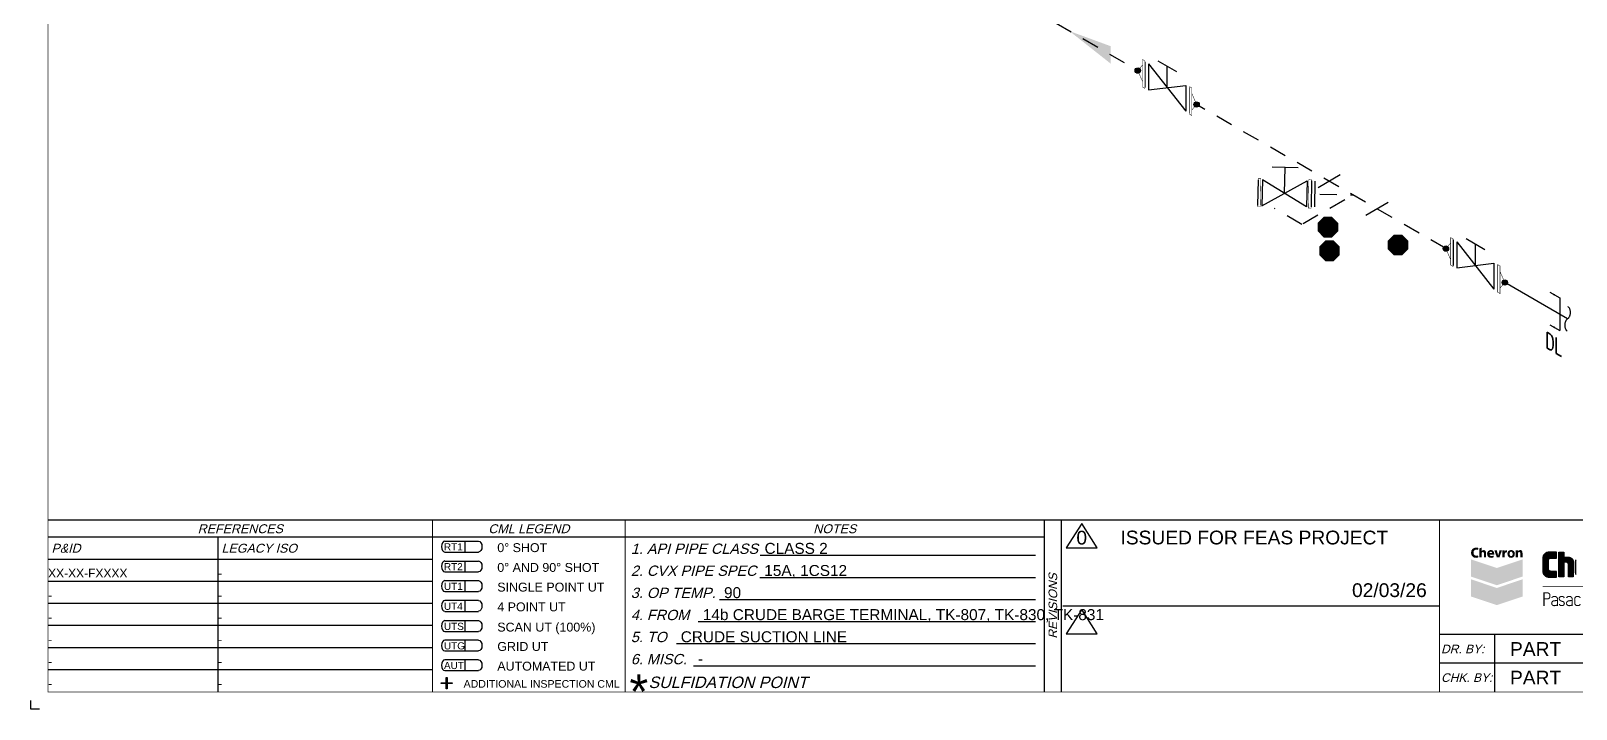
# Model space of a CAD drawing. Header units: inches. Extents: x 0.1 to 17.4, y 0.1 to 11.4.
# Drawn here: x 0.12 to 11.37, y 0.12 to 5.06 of the extents above; entities that cross this region are included whole.
import ezdxf
from ezdxf.enums import TextEntityAlignment as Align

# ---------------------------------------------------------------- set-up
doc = ezdxf.new("R2010")
doc.units = ezdxf.units.IN
doc.header["$MEASUREMENT"] = 0
doc.linetypes.add('HIDDEN2', pattern=[0.1875, 0.125, -0.0625])
for name, color, linetype in [('3', 1, 'Continuous'), ('BORDER', 3, 'Continuous'), ('BORDERTEXT', 7, 'Continuous'), ('COMP', 1, 'Continuous'), ('DL', 20, 'Continuous'), ('EQUIP-ANNO', 150, 'Continuous'), ('FITTINGS', 4, 'Continuous'), ('FLOW', 1, 'Continuous'), ('LOGO', 8, 'Continuous'), ('PART_PCML', 7, 'Continuous'), ('PIPE-ANNO', 150, 'HIDDEN2'), ('UNAS.PIPE', 251, 'Continuous'), ('Welds', 7, 'Continuous')]:
    doc.layers.add(name, color=color, linetype=linetype)
doc.layers.add('PIPE', color=7, linetype='Continuous', lineweight=30)
doc.styles.add('FEASStandard', font='arial.ttf')
doc.styles.add('ISO330', font='romand.shx', dxfattribs={"width": 0.85, "height": 0.05})
doc.styles.add('PART_Standard', font='romans', dxfattribs={"width": 0.8, "height": 0.09})
doc.styles.add('Richmond', font='arial.ttf')
doc.styles.add('SIMPLEX', font='ROMANS')
doc.dimstyles.new('Richmond', dxfattribs={"dimtxt": 0.18, "dimasz": 0.18, "dimexe": 0.18, "dimexo": 0.0625, "dimgap": 0.09, "dimtad": 0, "dimtih": 1, "dimtoh": 1, "dimdec": 4, "dimzin": 0, "dimdsep": 46, "dimtxsty": 'Richmond', "dimcen": 0.09, "dimadec": 0, "dimazin": 0, "dimtfac": 1, "dimtdec": 4, "dimtofl": 0, "dimtmove": 0, "dimatfit": 3, "dimfxl": 1, "dimtolj": 1, "dimtzin": 0, "dimarcsym": 0})

# ---------------------------------------------------------------- blocks, each defined once
blk = doc.blocks.new('Border')
h = blk.add_hatch(color=256)
h.dxf.hatch_style = 1
h.paths.add_polyline_path([(3.147, 0.317), (3.11, 0.317), (3.11, 0.31), (3.147, 0.31), (3.147, 0.273), (3.154, 0.273), (3.154, 0.31), (3.191, 0.31), (3.191, 0.317), (3.154, 0.317), (3.154, 0.354), (3.147, 0.354)])
at = {"layer": 'LOGO', "lineweight": 0}
h = blk.add_hatch(color=164, dxfattribs=at)
edge = h.paths.add_edge_path()
edge.add_spline(control_points=[(10.659, 1.229), (10.656, 1.227), (10.65, 1.225), (10.642, 1.225), (10.618, 1.225), (10.605, 1.242), (10.605, 1.262), (10.605, 1.287), (10.622, 1.3), (10.643, 1.3), (10.652, 1.3), (10.656, 1.298), (10.659, 1.297), (10.659, 1.297), (10.656, 1.282), (10.656, 1.282), (10.653, 1.284), (10.65, 1.285), (10.644, 1.285), (10.634, 1.285), (10.623, 1.279), (10.623, 1.263), (10.623, 1.248), (10.632, 1.241), (10.644, 1.241), (10.649, 1.241), (10.652, 1.241), (10.656, 1.243), (10.656, 1.243), (10.659, 1.229), (10.659, 1.229)], knot_values=[0, 0, 0, 0, 1, 1, 1, 2, 2, 2, 3, 3, 3, 4, 4, 4, 5, 5, 5, 6, 6, 6, 7, 7, 7, 8, 8, 8, 9, 9, 9, 10, 10, 10, 10], degree=3, periodic=0)
h = blk.add_hatch(color=164, dxfattribs=at)
edge = h.paths.add_edge_path()
edge.add_spline(control_points=[(10.698, 1.282), (10.692, 1.282), (10.685, 1.279), (10.682, 1.274), (10.682, 1.274), (10.682, 1.274), (10.682, 1.274), (10.682, 1.274), (10.682, 1.3), (10.682, 1.3), (10.682, 1.3), (10.666, 1.294), (10.666, 1.294), (10.666, 1.294), (10.666, 1.228), (10.666, 1.228), (10.666, 1.228), (10.682, 1.228), (10.682, 1.228), (10.682, 1.228), (10.682, 1.259), (10.682, 1.259), (10.682, 1.263), (10.685, 1.268), (10.691, 1.268), (10.697, 1.268), (10.699, 1.263), (10.699, 1.256), (10.699, 1.256), (10.699, 1.228), (10.699, 1.228), (10.699, 1.228), (10.715, 1.228), (10.715, 1.228), (10.715, 1.228), (10.715, 1.259), (10.715, 1.259), (10.715, 1.275), (10.708, 1.282), (10.698, 1.282)], knot_values=[0, 0, 0, 0, 1, 1, 1, 2, 2, 2, 3, 3, 3, 4, 4, 4, 5, 5, 5, 6, 6, 6, 7, 7, 7, 8, 8, 8, 9, 9, 9, 10, 10, 10, 11, 11, 11, 12, 12, 12, 13, 13, 13, 13], degree=3, periodic=0)
h = blk.add_hatch(color=164, dxfattribs=at)
edge = h.paths.add_edge_path(flags=16)
edge.add_spline(control_points=[(10.758, 1.26), (10.758, 1.264), (10.756, 1.271), (10.749, 1.271), (10.742, 1.271), (10.739, 1.265), (10.739, 1.26), (10.739, 1.26), (10.758, 1.26), (10.758, 1.26)], knot_values=[0, 0, 0, 0, 1, 1, 1, 2, 2, 2, 3, 3, 3, 3], degree=3, periodic=0)
edge = h.paths.add_edge_path()
edge.add_spline(control_points=[(10.739, 1.249), (10.74, 1.242), (10.745, 1.238), (10.754, 1.238), (10.759, 1.238), (10.765, 1.24), (10.769, 1.242), (10.769, 1.242), (10.771, 1.23), (10.771, 1.23), (10.765, 1.227), (10.758, 1.225), (10.751, 1.225), (10.732, 1.225), (10.722, 1.237), (10.722, 1.254), (10.722, 1.271), (10.733, 1.282), (10.75, 1.282), (10.767, 1.282), (10.774, 1.27), (10.774, 1.254), (10.774, 1.253), (10.774, 1.25), (10.774, 1.249), (10.774, 1.249), (10.739, 1.249), (10.739, 1.249)], knot_values=[0, 0, 0, 0, 1, 1, 1, 2, 2, 2, 3, 3, 3, 4, 4, 4, 5, 5, 5, 6, 6, 6, 7, 7, 7, 8, 8, 8, 9, 9, 9, 9], degree=3, periodic=0)
blk.add_hatch(color=164, dxfattribs=at).paths.add_polyline_path([(10.793, 1.228), (10.775, 1.28), (10.793, 1.28), (10.802, 1.243), (10.803, 1.243), (10.812, 1.28), (10.83, 1.28), (10.812, 1.228)])
h = blk.add_hatch(color=164, dxfattribs=at)
edge = h.paths.add_edge_path()
edge.add_spline(control_points=[(10.834, 1.263), (10.834, 1.271), (10.834, 1.276), (10.834, 1.28), (10.834, 1.28), (10.849, 1.28), (10.849, 1.28), (10.849, 1.28), (10.849, 1.27), (10.849, 1.27), (10.849, 1.27), (10.85, 1.27), (10.85, 1.27), (10.852, 1.278), (10.857, 1.281), (10.863, 1.281), (10.865, 1.281), (10.866, 1.281), (10.868, 1.281), (10.868, 1.281), (10.868, 1.266), (10.868, 1.266), (10.867, 1.266), (10.864, 1.266), (10.862, 1.266), (10.855, 1.265), (10.852, 1.261), (10.851, 1.256), (10.85, 1.255), (10.85, 1.254), (10.85, 1.252), (10.85, 1.252), (10.85, 1.228), (10.85, 1.228), (10.85, 1.228), (10.834, 1.228), (10.834, 1.228), (10.834, 1.228), (10.834, 1.263), (10.834, 1.263)], knot_values=[0, 0, 0, 0, 1, 1, 1, 2, 2, 2, 3, 3, 3, 4, 4, 4, 5, 5, 5, 6, 6, 6, 7, 7, 7, 8, 8, 8, 9, 9, 9, 10, 10, 10, 11, 11, 11, 12, 12, 12, 13, 13, 13, 13], degree=3, periodic=0)
h = blk.add_hatch(color=164, dxfattribs=at)
edge = h.paths.add_edge_path(flags=16)
edge.add_spline(control_points=[(10.908, 1.254), (10.908, 1.262), (10.905, 1.27), (10.897, 1.27), (10.889, 1.27), (10.886, 1.262), (10.886, 1.254), (10.886, 1.245), (10.889, 1.238), (10.897, 1.238), (10.905, 1.238), (10.908, 1.245), (10.908, 1.254)], knot_values=[0, 0, 0, 0, 1, 1, 1, 2, 2, 2, 3, 3, 3, 4, 4, 4, 4], degree=3, periodic=0)
edge = h.paths.add_edge_path()
edge.add_spline(control_points=[(10.924, 1.254), (10.924, 1.237), (10.914, 1.225), (10.897, 1.225), (10.88, 1.225), (10.87, 1.237), (10.87, 1.254), (10.87, 1.271), (10.88, 1.282), (10.897, 1.282), (10.914, 1.282), (10.924, 1.271), (10.924, 1.254)], knot_values=[0, 0, 0, 0, 1, 1, 1, 2, 2, 2, 3, 3, 3, 4, 4, 4, 4], degree=3, periodic=0)
h = blk.add_hatch(color=164, dxfattribs=at)
edge = h.paths.add_edge_path()
edge.add_spline(control_points=[(10.931, 1.263), (10.931, 1.27), (10.931, 1.275), (10.931, 1.28), (10.931, 1.28), (10.946, 1.28), (10.946, 1.28), (10.946, 1.28), (10.946, 1.273), (10.946, 1.273), (10.946, 1.273), (10.946, 1.273), (10.946, 1.273), (10.948, 1.276), (10.954, 1.282), (10.963, 1.282), (10.973, 1.282), (10.98, 1.275), (10.98, 1.259), (10.98, 1.259), (10.98, 1.228), (10.98, 1.228), (10.98, 1.228), (10.964, 1.228), (10.964, 1.228), (10.964, 1.228), (10.964, 1.257), (10.964, 1.257), (10.964, 1.263), (10.962, 1.268), (10.956, 1.268), (10.951, 1.268), (10.949, 1.265), (10.948, 1.262), (10.947, 1.261), (10.947, 1.259), (10.947, 1.258), (10.947, 1.258), (10.947, 1.228), (10.947, 1.228), (10.947, 1.228), (10.931, 1.228), (10.931, 1.228), (10.931, 1.228), (10.931, 1.263), (10.931, 1.263)], knot_values=[0, 0, 0, 0, 1, 1, 1, 2, 2, 2, 3, 3, 3, 4, 4, 4, 5, 5, 5, 6, 6, 6, 7, 7, 7, 8, 8, 8, 9, 9, 9, 10, 10, 10, 11, 11, 11, 12, 12, 12, 13, 13, 13, 14, 14, 14, 15, 15, 15, 15], degree=3, periodic=0)
h = blk.add_hatch(color=150, dxfattribs=at)
h.set_gradient(color1=(0, 127, 255), color2=(0, 59, 117), rotation=45, one_color=1, tint=0.23, name='HEMISPHERICAL')
h.paths.add_polyline_path([(10.605, 1.089), (10.605, 1.214), (10.793, 1.151)])
h = blk.add_hatch(color=142, dxfattribs=at)
h.set_gradient(color1=(0, 153, 204), color2=(0, 57, 77), rotation=75, one_color=1, tint=0.15, name='INVCYLINDER')
h.paths.add_polyline_path([(10.98, 1.214), (10.793, 1.151), (10.605, 1.089), (10.793, 1.026), (10.98, 1.089)])
h = blk.add_hatch(color=242, dxfattribs=at)
h.set_gradient(color1=(204, 0, 51), color2=(102, 0, 26), rotation=45, one_color=1, tint=0.2, name='HEMISPHERICAL')
h.paths.add_polyline_path([(10.605, 0.944), (10.605, 1.069), (10.793, 1.006)])
h = blk.add_hatch(color=1, dxfattribs=at)
h.set_gradient(color1=(255, 0, 0), color2=(87, 0, 0), rotation=75, one_color=1, tint=0.17, name='INVCYLINDER')
h.paths.add_polyline_path([(10.98, 1.069), (10.793, 1.006), (10.605, 0.944), (10.793, 0.881), (10.98, 0.944)])
blk.add_line((5.432, 1.244), (7.435, 1.244))
for points in [[(5.43, 1.083), (7.435, 1.083)], [(5.136, 0.922), (7.435, 0.922)], [(4.982, 0.762), (7.435, 0.762)], [(4.822, 0.601), (7.435, 0.601)], [(3.147, 0.317), (3.147, 0.354), (3.154, 0.354), (3.154, 0.317)], [(4.947, 0.44), (7.435, 0.44)], [(3.147, 0.31), (3.11, 0.31), (3.11, 0.317), (3.147, 0.317)], [(3.154, 0.31), (3.154, 0.273), (3.147, 0.273), (3.147, 0.31)], [(3.154, 0.317), (3.191, 0.317), (3.191, 0.31), (3.154, 0.31)]]:
    blk.add_lwpolyline(points)
at = {"layer": 'BORDER'}
for p, q in [((7.625, 0.25), (7.625, 1.5)), ((7.5, 1.375), (0.25, 1.375)), ((1.487, 0.25), (1.487, 1.375)), ((1.487, 1.214), (0.25, 1.214)), ((3.048, 1.214), (1.487, 1.214)), ((1.487, 1.054), (0.25, 1.054)), ((3.048, 1.054), (1.487, 1.054)), ((1.487, 0.893), (0.25, 0.893)), ((3.048, 0.893), (1.487, 0.893)), ((1.487, 0.732), (0.25, 0.732)), ((3.048, 0.732), (1.487, 0.732)), ((1.487, 0.571), (0.25, 0.571)), ((3.048, 0.571), (1.487, 0.571)), ((12.25, 0.667), (10.375, 0.667)), ((10.775, 0.667), (10.775, 0.25)), ((12.25, 0.458), (10.375, 0.458)), ((1.487, 0.411), (0.25, 0.411)), ((3.048, 0.411), (1.487, 0.411))]:
    blk.add_line(p, q, dxfattribs=at)
at = {"layer": 'BORDER', "const_width": 0.005}
blk.add_lwpolyline([(0.25, 0.25), (17.25, 0.25), (17.25, 11.25), (0.25, 11.25)], close=True, dxfattribs=at)
at = {"layer": 'BORDER', "const_width": 0.00833}
for points in [[(17.25, 1.5), (0.25, 1.5)], [(3.048, 0.25), (3.048, 1.5)], [(4.45, 0.25), (4.45, 1.5)], [(7.5, 0.25), (7.5, 1.5)], [(10.375, 0.25), (10.375, 1.5)], [(7.634, 0.875), (10.375, 0.875)]]:
    blk.add_lwpolyline(points, dxfattribs=at)
at = {"layer": 'BORDERTEXT', "color": 7, "linetype": 'Continuous'}
for p, q in [((3.137, 1.346), (3.383, 1.346)), ((3.137, 1.267), (3.383, 1.267)), ((3.137, 1.202), (3.383, 1.202)), ((3.137, 1.123), (3.383, 1.123))]:
    blk.add_line(p, q, dxfattribs=at)
at = {"layer": 'BORDERTEXT'}
for p, q in [((3.283, 1.346), (3.283, 1.267)), ((3.283, 1.202), (3.283, 1.123)), ((3.283, 1.059), (3.283, 0.98)), ((3.283, 1.059), (3.283, 0.98)), ((3.283, 0.915), (3.283, 0.836)), ((3.283, 0.915), (3.283, 0.836)), ((3.283, 0.768), (3.283, 0.689)), ((3.283, 0.768), (3.283, 0.689)), ((3.283, 0.626), (3.283, 0.548)), ((3.283, 0.626), (3.283, 0.548)), ((3.283, 0.483), (3.283, 0.405)), ((3.283, 0.483), (3.283, 0.405))]:
    blk.add_line(p, q, dxfattribs=at)
at = {"layer": 'BORDERTEXT', "color": 7}
for p, q in [((3.383, 1.059), (3.137, 1.059)), ((3.137, 0.98), (3.383, 0.98)), ((3.383, 0.915), (3.137, 0.915)), ((3.137, 0.836), (3.383, 0.836)), ((3.383, 0.768), (3.137, 0.768)), ((3.137, 0.689), (3.383, 0.689)), ((3.383, 0.626), (3.137, 0.626)), ((3.137, 0.548), (3.383, 0.548)), ((3.383, 0.483), (3.137, 0.483)), ((3.137, 0.405), (3.383, 0.405))]:
    blk.add_line(p, q, dxfattribs=at)
at = {"layer": 'BORDERTEXT'}
for centre in [(3.137, 1.307), (3.137, 1.163), (3.137, 1.02), (3.137, 0.876), (3.137, 0.729), (3.137, 0.587), (3.137, 0.444)]:
    blk.add_ellipse(centre, major_axis=(0, -0.0394), ratio=0.624439, start_param=3.141593, end_param=6.283185, dxfattribs=at)
at = {"layer": 'BORDERTEXT', "extrusion": (0, 0, -1)}
for centre in [(3.383, 1.307), (3.383, 1.163), (3.383, 1.02), (3.383, 0.876), (3.383, 0.729), (3.383, 0.587), (3.383, 0.444)]:
    blk.add_ellipse(centre, major_axis=(0, -0.0394), ratio=0.624439, start_param=3.141593, end_param=6.283185, dxfattribs=at)
at = {"layer": 'LOGO'}
for p, q in [((11.133, 1.109), (11.133, 1.242)), ((11.136, 1.103), (11.136, 1.248)), ((11.139, 1.099), (11.139, 1.252)), ((11.143, 1.096), (11.143, 1.255)), ((11.146, 1.094), (11.146, 1.257)), ((11.149, 1.091), (11.149, 1.26)), ((11.152, 1.09), (11.152, 1.261)), ((11.155, 1.088), (11.155, 1.263)), ((11.158, 1.087), (11.158, 1.264)), ((11.161, 1.086), (11.161, 1.265)), ((11.164, 1.086), (11.164, 1.265)), ((11.168, 1.085), (11.168, 1.266)), ((11.171, 1.216), (11.171, 1.266)), ((11.174, 1.22), (11.174, 1.266)), ((11.177, 1.222), (11.177, 1.266)), ((11.18, 1.223), (11.18, 1.266)), ((11.183, 1.224), (11.183, 1.266)), ((11.186, 1.224), (11.186, 1.266)), ((11.189, 1.224), (11.189, 1.266)), ((11.193, 1.224), (11.193, 1.266)), ((11.196, 1.224), (11.196, 1.266)), ((11.199, 1.224), (11.199, 1.266)), ((11.202, 1.224), (11.202, 1.266)), ((11.205, 1.224), (11.205, 1.266)), ((11.208, 1.224), (11.208, 1.266)), ((11.211, 1.224), (11.211, 1.266)), ((11.214, 1.224), (11.214, 1.266)), ((11.218, 1.224), (11.218, 1.266)), ((11.221, 1.224), (11.221, 1.266)), ((11.224, 1.224), (11.224, 1.266)), ((11.227, 1.224), (11.227, 1.266)), ((11.246, 1.086), (11.246, 1.266)), ((11.249, 1.086), (11.249, 1.266)), ((11.252, 1.086), (11.252, 1.266)), ((11.255, 1.086), (11.255, 1.266)), ((11.258, 1.086), (11.258, 1.266)), ((11.261, 1.086), (11.261, 1.266)), ((11.264, 1.086), (11.264, 1.266)), ((11.268, 1.086), (11.268, 1.266)), ((11.271, 1.086), (11.271, 1.266)), ((11.274, 1.086), (11.274, 1.266)), ((11.277, 1.086), (11.277, 1.266)), ((11.28, 1.086), (11.28, 1.266)), ((11.13, 1.118), (11.13, 1.233)), ((11.171, 1.085), (11.171, 1.136)), ((11.174, 1.085), (11.174, 1.132)), ((11.177, 1.085), (11.177, 1.13)), ((11.18, 1.085), (11.18, 1.128)), ((11.183, 1.085), (11.183, 1.128)), ((11.186, 1.085), (11.186, 1.127)), ((11.189, 1.085), (11.189, 1.127)), ((11.193, 1.085), (11.193, 1.127)), ((11.196, 1.085), (11.196, 1.127)), ((11.199, 1.085), (11.199, 1.127)), ((11.202, 1.085), (11.202, 1.127)), ((11.205, 1.085), (11.205, 1.127)), ((11.208, 1.085), (11.208, 1.127)), ((11.211, 1.085), (11.211, 1.127)), ((11.214, 1.085), (11.214, 1.127)), ((11.218, 1.085), (11.218, 1.127)), ((11.221, 1.085), (11.221, 1.127)), ((11.224, 1.085), (11.224, 1.127)), ((11.227, 1.085), (11.227, 1.127)), ((11.283, 1.194), (11.283, 1.229)), ((11.286, 1.194), (11.286, 1.229)), ((11.289, 1.194), (11.289, 1.229)), ((11.293, 1.194), (11.293, 1.229)), ((11.296, 1.194), (11.296, 1.229)), ((11.299, 1.194), (11.299, 1.229)), ((11.302, 1.193), (11.302, 1.229)), ((11.305, 1.192), (11.305, 1.229)), ((11.308, 1.19), (11.308, 1.229)), ((11.311, 1.186), (11.311, 1.229)), ((11.314, 1.086), (11.314, 1.229)), ((11.318, 1.086), (11.318, 1.229)), ((11.321, 1.086), (11.321, 1.229)), ((11.324, 1.086), (11.324, 1.228)), ((11.327, 1.086), (11.327, 1.227)), ((11.33, 1.086), (11.33, 1.226)), ((11.333, 1.086), (11.333, 1.224)), ((11.336, 1.086), (11.336, 1.221)), ((11.339, 1.086), (11.339, 1.219)), ((11.343, 1.086), (11.343, 1.215)), ((11.346, 1.086), (11.346, 1.21)), ((11.349, 1.086), (11.349, 1.2)), ((11.368, 1.111), (11.368, 1.204))]:
    blk.add_line(p, q, dxfattribs=at)
for points in [[(11.228, 1.086), (11.228, 1.127), (11.186, 1.127), (11.184, 1.128), (11.183, 1.128), (11.181, 1.128), (11.18, 1.129), (11.178, 1.129), (11.177, 1.13), (11.176, 1.131), (11.174, 1.132), (11.173, 1.133), (11.172, 1.134), (11.171, 1.135), (11.17, 1.136), (11.17, 1.138), (11.169, 1.139), (11.168, 1.141), (11.168, 1.142), (11.168, 1.144), (11.168, 1.145), (11.168, 1.206), (11.168, 1.208), (11.168, 1.209), (11.168, 1.211), (11.169, 1.213), (11.17, 1.214), (11.17, 1.215), (11.171, 1.217), (11.172, 1.218), (11.173, 1.219), (11.174, 1.22), (11.176, 1.221), (11.177, 1.222), (11.178, 1.223), (11.18, 1.223), (11.181, 1.224), (11.183, 1.224), (11.184, 1.224), (11.186, 1.224), (11.228, 1.224), (11.228, 1.266), (11.171, 1.266), (11.169, 1.266), (11.166, 1.266), (11.164, 1.265), (11.161, 1.265), (11.159, 1.264), (11.157, 1.263), (11.155, 1.263), (11.152, 1.261), (11.15, 1.26), (11.148, 1.259), (11.146, 1.258), (11.144, 1.256), (11.142, 1.255), (11.141, 1.253), (11.139, 1.251), (11.137, 1.249), (11.136, 1.247), (11.135, 1.245), (11.134, 1.243), (11.133, 1.241), (11.132, 1.238), (11.131, 1.236), (11.13, 1.234), (11.13, 1.231), (11.13, 1.229), (11.129, 1.227), (11.129, 1.224)], [(11.129, 1.225), (11.128, 1.209), (11.127, 1.192), (11.127, 1.176), (11.127, 1.16), (11.128, 1.144), (11.129, 1.127), (11.129, 1.127), (11.129, 1.125), (11.13, 1.122), (11.13, 1.12), (11.13, 1.117), (11.131, 1.115), (11.132, 1.112), (11.133, 1.11), (11.134, 1.108), (11.135, 1.106), (11.136, 1.104), (11.137, 1.102), (11.139, 1.1), (11.141, 1.098), (11.142, 1.097), (11.144, 1.095), (11.146, 1.093), (11.148, 1.092), (11.15, 1.091), (11.152, 1.09), (11.155, 1.089), (11.157, 1.088), (11.159, 1.087), (11.161, 1.086), (11.164, 1.086), (11.166, 1.085), (11.169, 1.085), (11.171, 1.085), (11.228, 1.085)], [(11.37, 1.104), (11.369, 1.106), (11.369, 1.108), (11.368, 1.111), (11.367, 1.113), (11.367, 1.115), (11.366, 1.117), (11.366, 1.119), (11.366, 1.121), (11.366, 1.194), (11.366, 1.196), (11.366, 1.198), (11.367, 1.2), (11.367, 1.203), (11.368, 1.205), (11.369, 1.207), (11.369, 1.209), (11.37, 1.211)]]:
    blk.add_lwpolyline(points, dxfattribs=at)
blk.add_lwpolyline([(11.331, 1.225), (11.333, 1.224), (11.335, 1.223), (11.337, 1.221), (11.338, 1.22), (11.34, 1.218), (11.341, 1.216), (11.343, 1.215), (11.344, 1.213), (11.345, 1.211), (11.346, 1.209), (11.347, 1.207), (11.348, 1.205), (11.348, 1.203), (11.349, 1.2), (11.349, 1.198), (11.349, 1.196), (11.349, 1.194), (11.349, 1.086), (11.314, 1.086), (11.314, 1.177, 0.414214), (11.297, 1.194), (11.281, 1.194), (11.281, 1.086), (11.245, 1.086), (11.245, 1.266), (11.281, 1.266), (11.281, 1.229), (11.314, 1.229), (11.316, 1.229), (11.318, 1.229), (11.32, 1.229), (11.323, 1.228), (11.325, 1.228), (11.327, 1.227), (11.329, 1.226)], format="xyb", close=True, dxfattribs=at)
for points, const_width in [([(12.024, 1.015), (11.127, 1.015)], 0.00625), ([(11.136, 0.974), (11.136, 0.875)], 0.00773)]:
    blk.add_lwpolyline(points, dxfattribs=dict(at, const_width=const_width))
at = {"layer": 'LOGO', "const_width": 0.00773}
for points in [[(11.14, 0.97), (11.162, 0.97, -0.414214), (11.179, 0.953), (11.179, 0.944, -0.414214), (11.162, 0.927), (11.14, 0.927)], [(11.233, 0.915), (11.212, 0.913, 0.396573), (11.192, 0.895), (11.192, 0.891, 0.414214), (11.216, 0.878), (11.233, 0.881)], [(11.193, 0.933), (11.193, 0.933, -0.313861), (11.208, 0.944), (11.219, 0.944, -0.382974), (11.234, 0.922), (11.234, 0.875, -0.382974)], [(11.284, 0.933), (11.284, 0.933, 0.313861), (11.269, 0.944), (11.262, 0.944, 0.414214), (11.247, 0.929), (11.247, 0.926, 0.265564), (11.262, 0.911), (11.273, 0.907, -0.288199), (11.284, 0.896), (11.284, 0.893, -0.414214), (11.269, 0.878), (11.262, 0.878, -0.313861), (11.247, 0.889), (11.247, 0.889)], [(11.341, 0.915), (11.319, 0.913, 0.396573), (11.3, 0.895), (11.3, 0.891, 0.414214), (11.324, 0.878), (11.341, 0.881)], [(11.301, 0.933), (11.301, 0.933, -0.313861), (11.316, 0.944), (11.327, 0.944, -0.382974), (11.341, 0.922), (11.341, 0.875, -0.382974)], [(11.4, 0.933), (11.4, 0.933, 0.313861), (11.385, 0.944), (11.374, 0.944, 0.382974), (11.36, 0.922), (11.36, 0.9, 0.382974), (11.374, 0.878), (11.385, 0.878, 0.313861), (11.4, 0.889), (11.4, 0.889)]]:
    blk.add_lwpolyline(points, format="xyb", dxfattribs=at)
at = {"layer": 'BORDERTEXT', "style": 'FEASStandard', "oblique": 15}
for s, p in [('REFERENCES', (1.649, 1.437)), ('CML LEGEND', (3.749, 1.437)), ('NOTES', (5.975, 1.437))]:
    blk.add_text(s, height=0.065, dxfattribs=at).set_placement(p, align=Align.MIDDLE)
for s, height, p in [('P&ID', 0.065, (0.275, 1.295)), ('LEGACY ISO', 0.065, (1.512, 1.295)), ('DR. BY:', 0.0625, (10.387, 0.562)), ('CHK. BY:', 0.0625, (10.387, 0.354))]:
    blk.add_text(s, height=height, dxfattribs=at).set_placement(p, align=Align.MIDDLE_LEFT)
at = {"layer": 'BORDERTEXT', "style": 'FEASStandard'}
for s, height, p in [('RT1', 0.0518, (3.131, 1.279)), ('0%%D SHOT', 0.0648, (3.519, 1.267)), ('RT2', 0.0518, (3.131, 1.135)), ('0%%D AND 90%%D SHOT', 0.0648, (3.519, 1.123)), ('UT1', 0.0518, (3.131, 0.992)), ('SINGLE POINT UT', 0.0648, (3.519, 0.98)), ('4 POINT UT', 0.0648, (3.519, 0.836)), ('UT4', 0.0518, (3.131, 0.847)), ('UTS', 0.0518, (3.131, 0.701)), ('SCAN UT (100%%%)', 0.0648, (3.519, 0.689)), ('UTG', 0.0518, (3.131, 0.559)), ('GRID UT', 0.0648, (3.519, 0.548)), ('AUT', 0.0518, (3.131, 0.416)), ('AUTOMATED UT', 0.0648, (3.519, 0.405)), ('ADDITIONAL INSPECTION CML', 0.055, (3.274, 0.281))]:
    blk.add_text(s, height=height, dxfattribs=at).set_placement(p)
at = {"layer": 'BORDERTEXT', "style": 'FEASStandard', "oblique": 15}
for s, height, p in [('1. API PIPE CLASS', 0.075, (4.491, 1.254)), ('2. CVX PIPE SPEC', 0.075, (4.491, 1.094)), ('3. OP TEMP.', 0.075, (4.491, 0.933)), ('4. FROM ', 0.075, (4.491, 0.772)), ('5. TO ', 0.075, (4.491, 0.612)), ('6. MISC. ', 0.075, (4.491, 0.451)), ('SULFIDATION POINT', 0.08333, (4.619, 0.278))]:
    blk.add_text(s, height=height, dxfattribs=at).set_placement(p)
blk.add_text('REVISIONS', height=0.0625, rotation=90, dxfattribs=at).set_placement((7.562, 0.875), align=Align.MIDDLE)
at = {"layer": 'BORDERTEXT', "insert": (4.481, 0.378), "char_height": 0.25, "attachment_point": 1, "style": 'FEASStandard'}
blk.add_mtext('*', dxfattribs=at)
blk = doc.blocks.new('BORDER TEXT')
at = {"layer": 'BORDERTEXT'}
for tag, p, height, style in [('API_PIPE_CLASS', (5.464, 1.254), 0.08, 'Richmond'), ('MATERIAL1', (12.263, 1.211), 0.08, 'Richmond'), ('P&ID_#1', (0.25, 1.083), 0.0625, 'FEASStandard'), ('LINE_#1', (1.487, 1.083), 0.0625, 'FEASStandard'), ('CVX_PIPE_SPEC', (5.462, 1.093), 0.08, 'Richmond'), ('OP_TEMP', (5.169, 0.932), 0.08, 'Richmond'), ('MATERIAL2', (12.263, 1.04), 0.08, 'Richmond'), ('P&ID_#2', (0.25, 0.922), 0.0625, 'FEASStandard'), ('LINE_#2', (1.487, 0.922), 0.0625, 'FEASStandard'), ('MATERIAL3', (12.263, 0.868), 0.08, 'Richmond'), ('P&ID_#3', (0.25, 0.762), 0.0625, 'FEASStandard'), ('LINE_#3', (1.487, 0.762), 0.0625, 'FEASStandard'), ('FROM', (5.015, 0.772), 0.08, 'Richmond'), ('TO', (4.854, 0.611), 0.08, 'Richmond'), ('MATERIAL4', (12.263, 0.696), 0.08, 'Richmond'), ('P&ID_#4', (0.25, 0.601), 0.0625, 'FEASStandard'), ('LINE_#4', (1.487, 0.601), 0.0625, 'FEASStandard'), ('MATERIAL5', (12.263, 0.525), 0.08, 'Richmond'), ('P&ID_#5', (0.25, 0.44), 0.0625, 'FEASStandard'), ('LINE_#5', (1.487, 0.44), 0.0625, 'FEASStandard'), ('MISC', (4.979, 0.451), 0.08, 'Richmond'), ('INSULATION', (12.928, 0.414), 0.0625, 'FEASStandard'), ('P&ID_#6', (0.25, 0.28), 0.0625, 'FEASStandard'), ('LINE_#6', (1.487, 0.28), 0.0625, 'FEASStandard'), ('PWHT', (12.928, 0.281), 0.0625, 'FEASStandard')]:
    blk.add_attdef(tag, p, '', height=height, dxfattribs=dict(at, style=style))
at = {"layer": 'BORDERTEXT', "style": 'FEASStandard'}
for tag, p in [('DR.BY', (11.075, 0.562)), ('DR.BY_DATE', (11.95, 0.562)), ('CHK_BY', (11.075, 0.354)), ('CHK._BY_DATE', (11.95, 0.354))]:
    blk.add_attdef(tag, text='', height=0.1, dxfattribs=at).set_placement(p, align=Align.MIDDLE_CENTER)
at = {"layer": 'BORDERTEXT', "style": 'PART_Standard', "width": 0.8}
for tag, p in [('PLANT_NUMBER', (13.938, 0.384)), ('SYSTEM_NUMBER', (14.812, 0.384)), ('CIRCUIT_NUMBER', (15.688, 0.384)), ('SHEET_NUMBER', (16.5, 0.384)), ('REVISION', (17.062, 0.384))]:
    blk.add_attdef(tag, text='', height=0.15, dxfattribs=at).set_placement(p, align=Align.MIDDLE_CENTER)
blk = doc.blocks.new('1_BREAK-PIPE_PIPE_00')
at = {"color": 0, "linetype": 'ByBlock', "lineweight": -2}
for centre, major_axis in [((0.03, -0.092), (0, 0.101)), ((-0.03, 0.092), (0, -0.101))]:
    blk.add_ellipse(centre, major_axis=major_axis, ratio=0.711978, start_param=0.427466, end_param=3.141593, dxfattribs=at)
blk = doc.blocks.new('1_Tilde_00')
at = {"layer": 'PIPE-ANNO', "xscale": -0.5000000000000001, "yscale": 0.5, "zscale": 0.5}
blk.add_blockref('1_BREAK-PIPE_PIPE_00', (0, 0), dxfattribs=at)
blk = doc.blocks.new('3_VALVE_FLANGE_GATE_30')
at = {"color": 0, "linetype": 'ByBlock', "lineweight": -2}
blk.add_wipeout([(-0.162, -0.187), (-0.135, -0.172), (0, 0), (0.135, -0.016), (0.162, 0), (0.162, 0.187), (0.135, 0.172), (0, 0), (-0.135, 0.016), (-0.162, 0)], dxfattribs=at)
for p, q in [((0.135, 0.172), (-0.135, -0.172)), ((0.068, 0.195), (-0.068, 0.117)), ((0, 0), (0, 0.156)), ((0.135, 0.172), (0.135, -0.016)), ((0.162, 0.187), (0.162, 0)), ((-0.162, 0), (-0.162, -0.187)), ((-0.135, 0.016), (-0.135, -0.172)), ((0.135, -0.016), (-0.135, 0.016))]:
    blk.add_line(p, q, dxfattribs=at)
blk = doc.blocks.new('AM9A04')
at = {"linetype": 'Continuous', "const_width": 0.01}
blk.add_lwpolyline([(0, -0.289), (0, 0.289), (-0.05, 0.318), (-0.05, -0.26)], close=True, dxfattribs=at)
at = {"const_width": 0.01}
blk.add_lwpolyline([(-0.05, -0.144), (-0.15, 0.087), (-0.05, 0.202)], dxfattribs=at)
blk = doc.blocks.new('A09')
at = {"layer": 'Welds'}
h = blk.add_hatch(color=256, dxfattribs=at)
h.dxf.hatch_style = 1
h.paths.add_polyline_path([(-0.03, 0, 1), (0.03, 0, 1)])
blk.add_circle((0, 0), 0.03, dxfattribs=at)
blk = doc.blocks.new('*U16')
blk.add_wipeout([(0.052, -0.03), (0.017, -0.07), (0.017, -0.11), (0, -0.1), (0, 0.1), (0.017, 0.09), (0.017, 0.05)]).dxf.layer = 'COMP'
at = {"layer": '3', "xscale": 0.65, "yscale": 0.65, "zscale": 0.65}
blk.add_blockref('A09', (0.052, -0.03), dxfattribs=at)
at = {"layer": 'COMP', "xscale": 0.3466300616258731, "yscale": 0.3466300616258731, "zscale": 0.3466300616258731, "rotation": 180}
blk.add_blockref('AM9A04', (0, 0), dxfattribs=at)
blk = doc.blocks.new('3_VALVE_FLANGE_GATE_00')
at = {"color": 0, "linetype": 'ByBlock', "lineweight": -2}
blk.add_line((-0.094, 0.188), (0.094, 0.188), dxfattribs=at)
blk.add_wipeout([(-0.195, -0.094), (-0.162, -0.094), (0, 0), (0.162, -0.094), (0.195, -0.094), (0.195, 0.094), (0.162, 0.094), (0, 0), (-0.162, 0.094), (-0.195, 0.094)], dxfattribs=at)
for p, q in [((0, 0), (0, 0.188)), ((-0.195, 0.094), (-0.195, -0.094)), ((-0.162, 0.094), (-0.162, -0.094)), ((-0.162, -0.094), (0.162, 0.094)), ((0.162, -0.094), (-0.162, 0.094)), ((0.162, 0.094), (0.162, -0.094)), ((0.195, 0.094), (0.195, -0.094))]:
    blk.add_line(p, q, dxfattribs=at)
blk = doc.blocks.new('1_ARROW_FLOW_30')
at = {"color": 0, "linetype": 'ByBlock'}
blk.add_solid([(-0.15, -0.15), (0.15, 0.087), (-0.15, -0.023)], dxfattribs=at)
blk = doc.blocks.new('DL_330')
at = {"layer": 'DL', "style": 'ISO330', "oblique": 330, "width": 0.85}
blk.add_text('DL', height=0.1, rotation=330, dxfattribs=at).set_placement((0, 0))
blk = doc.blocks.new('PART_PCML')
blk.add_hatch(color=0).paths.add_polyline_path([(-0.07, -0.029), (-0.029, -0.07), (0.029, -0.07), (0.07, -0.029), (0.07, 0.029), (0.029, 0.07), (-0.029, 0.07), (-0.07, 0.029)])
at = {"color": 7, "const_width": 0.009}
blk.add_lwpolyline([(-0.07, 0.029), (-0.029, 0.07), (0.029, 0.07), (0.07, 0.029), (0.07, -0.029), (0.029, -0.07), (-0.029, -0.07), (-0.07, -0.029), (-0.07, 0.029), (-0.029, 0.07)], dxfattribs=at)
at = {"color": 18, "true_color": 0x000000}
blk.add_lwpolyline([(-0.029, 0.07), (-0.07, 0.029), (-0.07, -0.029), (-0.029, -0.07), (0.029, -0.07), (0.07, -0.029), (0.07, 0.029), (0.029, 0.07)], close=True, dxfattribs=at)
at = {"color": 7, "true_color": 0xffffff, "style": 'SIMPLEX', "width": 0.8, "flags": 1}
for tag, p in [('CIRCUIT', (-0.094, 0.089)), ('DM', (-0.053, -0.133)), ('TYPE', (-0.075, -0.204))]:
    blk.add_attdef(tag, p, '', height=0.0586, dxfattribs=at)
at = {"color": 7, "true_color": 0xffffff, "style": 'SIMPLEX', "width": 0.8}
blk.add_attdef('DMDISP', text='', height=0.0586, dxfattribs=at).set_placement((0, 0), align=Align.MIDDLE_CENTER)
blk = doc.blocks.new('*U45')
at = {"layer": 'DL', "color": 20, "linetype": 'ByBlock', "ltscale": 0.7}
blk.add_line((-0.054, 0.15), (-0.054, -0.087), dxfattribs=at)
for points in [[(-0.126, 0.191), (-0.054, 0.15)], [(-0.126, -0.046), (-0.054, -0.087)]]:
    blk.add_leader(points, dimstyle='Richmond', override={"dimasz": 0.04, "dimgap": 0.09, "dimtad": 0}, dxfattribs=at)

msp = doc.modelspace()

# ---------------------------------------------------------------- linework, layer by layer
for p, q in [((0.125, 0.125), (0.125, 0.187)), ((0.187, 0.125), (0.125, 0.125))]:
    msp.add_line(p, q)
at = {"layer": 'BORDERTEXT'}
for points in [[(7.772, 1.474), (7.659, 1.298), (7.885, 1.298)], [(7.772, 0.849), (7.659, 0.673), (7.885, 0.673)]]:
    msp.add_lwpolyline(points, close=True, dxfattribs=at)
at = {"layer": 'EQUIP-ANNO', "linetype": 'HIDDEN2'}
for p, q in [((9.686, 3.83), (9.375, 3.651)), ((9.375, 3.651), (9.174, 3.767))]:
    msp.add_line(p, q, dxfattribs=at)
at = {"layer": 'FITTINGS', "linetype": 'ByBlock', "lineweight": -2}
msp.add_line((9.84, 3.718), (10.002, 3.812), dxfattribs=at)
at = {"layer": 'PIPE', "linetype": 'HIDDEN2'}
for p, q in [((10.422, 3.475), (7.516, 5.153)), ((9.054, 3.881), (9.747, 3.865))]:
    msp.add_line(p, q, dxfattribs=at)
at = {"layer": 'UNAS.PIPE'}
msp.add_line((11.308, 2.964), (10.851, 3.228), dxfattribs=at)

# ---------------------------------------------------------------- block references
at = {"layer": 'BORDER'}
msp.add_blockref('Border', (0, 0), dxfattribs=at)
at = {"layer": 'BORDERTEXT'}
ref = msp.add_blockref('BORDER TEXT', (0, 0), dxfattribs=at)
ref.add_attrib('CHK_BY', 'PART', dxfattribs={"height": 0.1, "style": 'FEASStandard'}).set_placement((11.075, 0.354), align=Align.MIDDLE_CENTER)
ref.add_attrib('DR.BY', 'PART', dxfattribs={"height": 0.1, "style": 'FEASStandard'}).set_placement((11.075, 0.562), align=Align.MIDDLE_CENTER)
ref.add_attrib('MISC', '-', (4.979, 0.451), dxfattribs={"height": 0.08, "style": 'Richmond'})
ref.add_attrib('TO', 'CRUDE SUCTION LINE', (4.854, 0.611), dxfattribs={"height": 0.08, "style": 'Richmond'})
ref.add_attrib('FROM', '14b CRUDE BARGE TERMINAL, TK-807, TK-830, TK-831', (5.015, 0.772), dxfattribs={"height": 0.08, "style": 'Richmond'})
ref.add_attrib('OP_TEMP', '90', (5.169, 0.932), dxfattribs={"height": 0.08, "style": 'Richmond'})
ref.add_attrib('CVX_PIPE_SPEC', '15A, 1CS12', (5.462, 1.093), dxfattribs={"height": 0.08, "style": 'Richmond'})
ref.add_attrib('API_PIPE_CLASS', 'CLASS 2', (5.464, 1.254), dxfattribs={"height": 0.08, "style": 'Richmond'})
ref.add_attrib('LINE_#6', '-', (1.487, 0.28), dxfattribs={"height": 0.0625, "style": 'FEASStandard'})
ref.add_attrib('LINE_#5', '-', (1.487, 0.44), dxfattribs={"height": 0.0625, "style": 'FEASStandard'})
ref.add_attrib('LINE_#4', '-', (1.487, 0.601), dxfattribs={"height": 0.0625, "style": 'FEASStandard'})
ref.add_attrib('LINE_#3', '-', (1.487, 0.762), dxfattribs={"height": 0.0625, "style": 'FEASStandard'})
ref.add_attrib('LINE_#2', '-', (1.487, 0.922), dxfattribs={"height": 0.0625, "style": 'FEASStandard'})
ref.add_attrib('LINE_#1', '-', (1.487, 1.083), dxfattribs={"height": 0.0625, "style": 'FEASStandard'})
ref.add_attrib('P&ID_#6', '-', (0.25, 0.28), dxfattribs={"height": 0.0625, "style": 'FEASStandard'})
ref.add_attrib('P&ID_#5', '-', (0.25, 0.44), dxfattribs={"height": 0.0625, "style": 'FEASStandard'})
ref.add_attrib('P&ID_#4', '-', (0.25, 0.601), dxfattribs={"height": 0.0625, "style": 'FEASStandard'})
ref.add_attrib('P&ID_#3', '-', (0.25, 0.762), dxfattribs={"height": 0.0625, "style": 'FEASStandard'})
ref.add_attrib('P&ID_#2', '-', (0.25, 0.922), dxfattribs={"height": 0.0625, "style": 'FEASStandard'})
ref.add_attrib('P&ID_#1', 'XX-XX-FXXXX', (0.25, 1.083), dxfattribs={"height": 0.0625, "style": 'FEASStandard'})
at = {"layer": 'DL'}
for name, p in [('*U45', (11.305, 2.966)), ('DL_330', (11.147, 2.758))]:
    msp.add_blockref(name, p, dxfattribs=at)
at = {"layer": 'FLOW', "xscale": -1}
msp.add_blockref('1_ARROW_FLOW_30', (7.833, 4.97), dxfattribs=at)
at = {"layer": 'PART_PCML', "color": 13}
for p in [(9.564, 3.631), (10.074, 3.501)]:
    msp.add_blockref('PART_PCML', p, dxfattribs=at).add_auto_attribs({'DMDISP': '85A'})
at = {"layer": 'PART_PCML', "color": 96}
msp.add_blockref('PART_PCML', (9.575, 3.458), dxfattribs=at).add_auto_attribs({'DMDISP': '51A'})
at = {"layer": 'PIPE-ANNO', "xscale": -1}
msp.add_blockref('1_Tilde_00', (11.308, 2.964), dxfattribs=at)

# ---------------------------------------------------------------- texts
at = {"layer": 'BORDERTEXT', "style": 'FEASStandard'}
msp.add_text('ISSUED FOR FEAS PROJECT', height=0.1, dxfattribs=at).set_placement((9.028, 1.373), align=Align.MIDDLE_CENTER)
for tag, text, p in [('0', '', (7.772, 1.372)), ('02/03/26', '-', (10.011, 0.99))]:
    msp.add_attdef(tag, text=text, height=0.1, dxfattribs=at).set_placement(p, align=Align.MIDDLE_CENTER)

# ---------------------------------------------------------------- next in the draw order: block references
at = {"layer": 'FITTINGS', "xscale": -1}
for p in [(8.394, 4.646), (10.637, 3.352)]:
    msp.add_blockref('3_VALVE_FLANGE_GATE_30', p, dxfattribs=at)
at = {"layer": 'FITTINGS', "xscale": -1, "rotation": 358.7109062789698}
msp.add_blockref('3_VALVE_FLANGE_GATE_00', (9.248, 3.877), dxfattribs=at)

# ---------------------------------------------------------------- next in the draw order: linework, layer by layer
at = {"layer": 'COMP', "linetype": 'Continuous', "const_width": 0.00347}
for points in [[(9.051, 3.778), (9.056, 3.984), (9.076, 3.983), (9.071, 3.778)], [(9.421, 3.77), (9.425, 3.976), (9.445, 3.975), (9.441, 3.769)]]:
    msp.add_lwpolyline(points, close=True, dxfattribs=at)
at = {"layer": 'FITTINGS', "linetype": 'ByBlock', "lineweight": -2}
for p, q in [((9.468, 3.778), (9.472, 3.965)), ((9.492, 3.919), (9.654, 4.013))]:
    msp.add_line(p, q, dxfattribs=at)

# ---------------------------------------------------------------- next in the draw order: block references
at = {"layer": 'COMP', "ltscale": 0.65, "rotation": 180}
for p in [(8.232, 4.74), (10.474, 3.445)]:
    msp.add_blockref('*U16', p, dxfattribs=at)
at = {"layer": 'COMP', "ltscale": 0.65}
msp.add_blockref('*U16', (8.556, 4.553), dxfattribs=at)

# ---------------------------------------------------------------- next in the draw order: wipeouts: each hides what was drawn before it
msp.add_wipeout([(10.851, 3.228), (10.816, 3.188), (10.816, 3.148), (10.799, 3.158), (10.799, 3.358), (10.816, 3.348), (10.816, 3.308)]).dxf.layer = 'COMP'

# ---------------------------------------------------------------- next in the draw order: hatches: boundary and pattern name
at = {"layer": 'UNAS.PIPE'}
h = msp.add_hatch(color=256, dxfattribs=at)
h.dxf.hatch_style = 1
h.paths.add_polyline_path([(10.871, 3.228, 1), (10.832, 3.228, 1)])

# ---------------------------------------------------------------- next in the draw order: linework, layer by layer
msp.add_circle((10.851, 3.228), 0.0195, dxfattribs=at)

# ---------------------------------------------------------------- next in the draw order: block references
at = {"layer": 'UNAS.PIPE', "xscale": 0.3466300616258731, "yscale": 0.3466300616258731, "zscale": 0.3466300616258731, "rotation": 180}
msp.add_blockref('AM9A04', (10.799, 3.258), dxfattribs=at)

doc.saveas('drawing.dxf')
